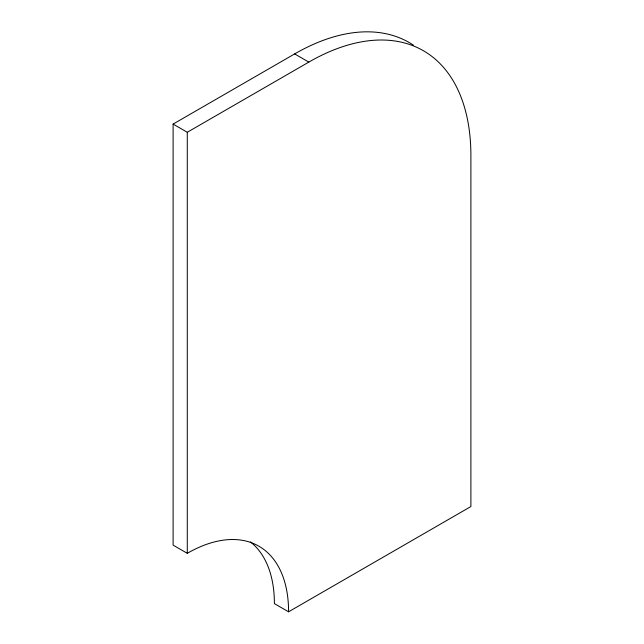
<?xml version="1.0" encoding="UTF-8"?>
<svg xmlns="http://www.w3.org/2000/svg" width="644" height="644" viewBox="0 0 644 644"><rect width="100%" height="100%" fill="white"/><g stroke="black" fill="none" stroke-linecap="round" stroke-linejoin="round"><path stroke-width="0.97" d="M294.654 53.911L308.83 62.098A229.192 132.326 -60 0 1 470.893 155.663L470.893 506.538L288.576 611.8A143.242 82.698 -60 0 0 187.283 553.317L173.107 545.13L173.107 124.083L294.654 53.911A229.192 132.326 -60 0 1 413.335 45.096M173.107 124.083L187.283 132.27L308.83 62.098M288.576 611.8L274.392 603.613A143.242 82.698 -60 0 0 250.444 541.91M187.283 132.27L187.283 553.317"/></g></svg>
